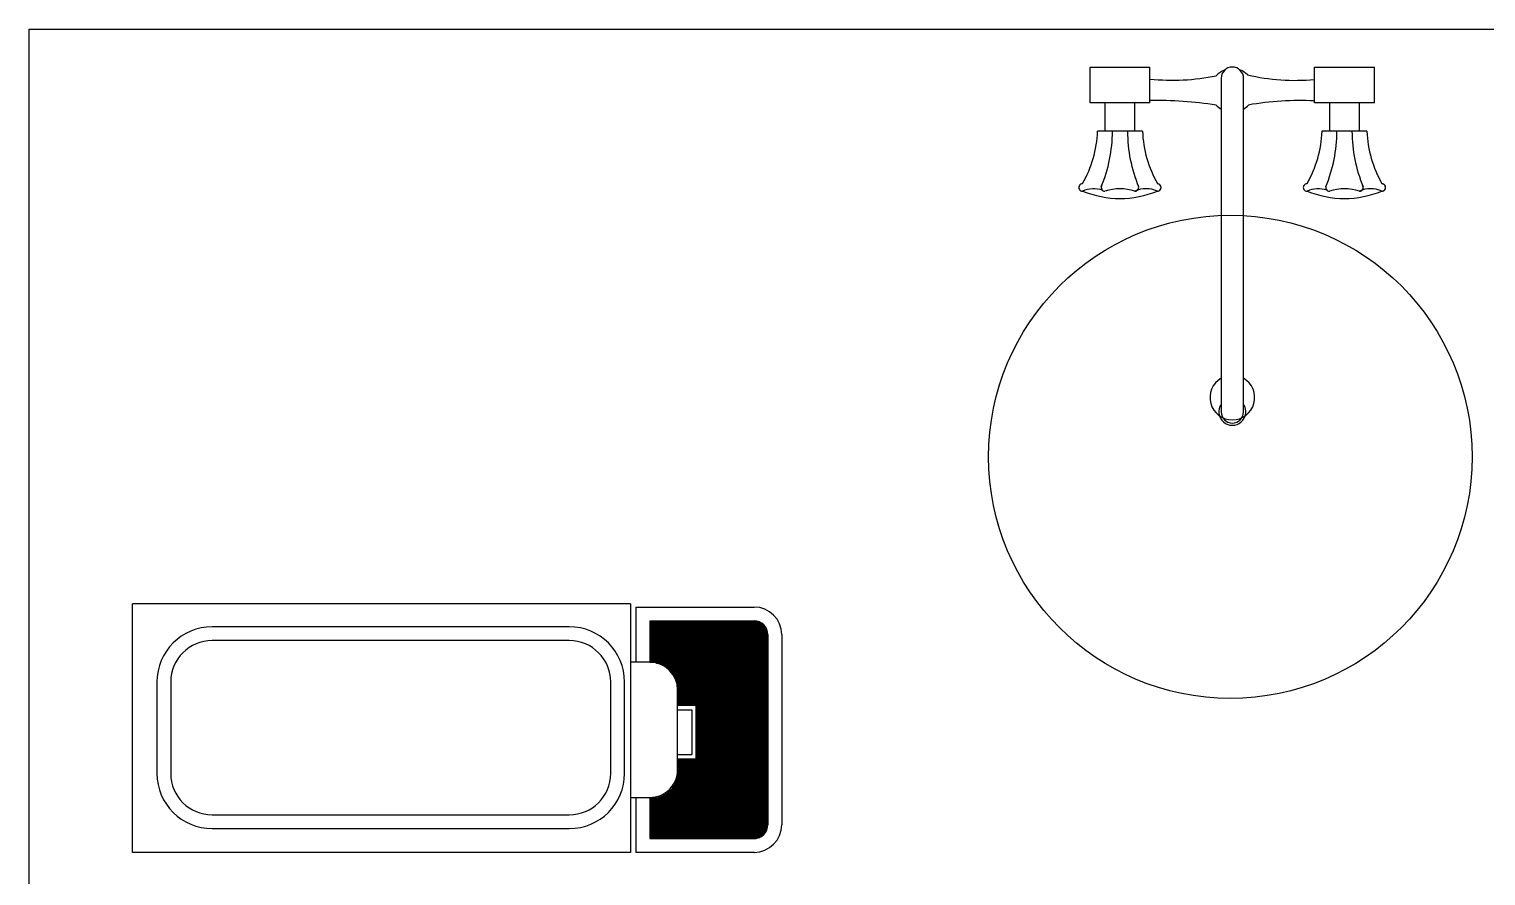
# Model space of a CAD drawing. Header units: inches. Extents: x 17051 to 22421, y 40046 to 42546.
# Drawn here: x 17051 to 18106, y 41933 to 42546 of the extents above; entities that cross this region are included whole.
import ezdxf

# ---------------------------------------------------------------- set-up
doc = ezdxf.new("R2010")
doc.units = ezdxf.units.IN
doc.header["$MEASUREMENT"] = 0
doc.layers.add('freecads.com', color=7, linetype='Continuous')

msp = doc.modelspace()

# ---------------------------------------------------------------- linework, layer by layer
at = {"layer": 'freecads.com', "ltscale": 50}
for p, q in [((17051.4, 42546.3), (21911.4, 42546.3)), ((17051.4, 40046.3), (17051.4, 42546.3))]:
    msp.add_line(p, q, dxfattribs=at)
at = {"layer": 'freecads.com'}
for p, q in [((17819.4, 42518.7), (17862.7, 42518.7)), ((17819.4, 42493), (17819.4, 42518.7)), ((17862.7, 42493), (17862.7, 42518.7)), ((17914.2, 42510.7), (17914.2, 42269.1)), ((17930.5, 42269.1), (17930.5, 42510.7)), ((17981.9, 42493), (17981.9, 42518.8)), ((17981.9, 42518.8), (18025.2, 42518.8)), ((18025.2, 42493), (18025.2, 42518.8)), ((17862.7, 42493), (17819.4, 42493)), ((17830.2, 42493), (17830.2, 42472.3)), ((17851.9, 42472.3), (17851.9, 42493)), ((18025.2, 42493), (17981.9, 42493)), ((17992.7, 42493), (17992.7, 42472.3)), ((18014.4, 42472.3), (18014.4, 42493)), ((17857.3, 42472.3), (17824.8, 42472.3)), ((18019.8, 42472.3), (17987.3, 42472.3)), ((17126.2, 41950), (17126.2, 42130)), ((17486.8, 42130), (17126.2, 42130)), ((17486.8, 42130), (17486.8, 41950)), ((17490.6, 42127.7), (17490.6, 42087.7)), ((17490.6, 42127.7), (17576.2, 42127.7)), ((17442.4, 42113.4), (17183.9, 42113.4)), ((17500.6, 42117.7), (17500.6, 42087.7)), ((17500.6, 42117.7), (17576.2, 42117.7)), ((17500.6, 42117.2), (17579.2, 42117.2)), ((17500.6, 42116.4), (17581.1, 42116.4)), ((17500.6, 42115.6), (17582.3, 42115.6)), ((17500.6, 42114.8), (17583.2, 42114.8)), ((17500.6, 42114), (17583.9, 42114)), ((17500.6, 42113.2), (17584.5, 42113.2)), ((17500.6, 42112.5), (17585, 42112.5)), ((17500.6, 42111.7), (17585.4, 42111.7)), ((17500.6, 42110.9), (17585.7, 42110.9)), ((17500.6, 42110.1), (17585.9, 42110.1)), ((17500.6, 42109.3), (17586.1, 42109.3)), ((17500.6, 42108.5), (17586.2, 42108.5)), ((17501.3, 42087.7), (17501.3, 42117.7)), ((17504.5, 42087.3), (17504.5, 42117.7)), ((17507.6, 42086.4), (17507.6, 42117.7)), ((17510.8, 42085), (17510.8, 42117.7)), ((17514, 42082.8), (17514, 42117.7)), ((17517.2, 42079.5), (17517.2, 42117.7)), ((17520.3, 42073.6), (17520.3, 42117.7)), ((17523.5, 42056.3), (17523.5, 42117.7)), ((17526.7, 42056.3), (17526.7, 42117.7)), ((17529.9, 42056.3), (17529.9, 42117.7)), ((17533, 42056.3), (17533, 42117.7)), ((17536.2, 41960), (17536.2, 42117.7)), ((17539.4, 41960), (17539.4, 42117.7)), ((17542.6, 41960), (17542.6, 42117.7)), ((17545.7, 41960), (17545.7, 42117.7)), ((17548.9, 41960), (17548.9, 42117.7)), ((17552.1, 41960), (17552.1, 42117.7)), ((17555.3, 41960), (17555.3, 42117.7)), ((17558.4, 41960), (17558.4, 42117.7)), ((17561.6, 41960), (17561.6, 42117.7)), ((17564.8, 41960), (17564.8, 42117.7)), ((17568, 41960), (17568, 42117.7)), ((17571.1, 41960), (17571.1, 42117.7)), ((17574.3, 41960), (17574.3, 42117.7)), ((17577.5, 41960), (17577.5, 42117.6)), ((17580.7, 41961), (17580.7, 42116.6)), ((17583.8, 41963.5), (17583.8, 42114.2)), ((17442.4, 42103.4), (17183.9, 42103.4)), ((17500.6, 42107.7), (17586.2, 42107.7)), ((17500.6, 42106.9), (17586.2, 42106.9)), ((17500.6, 42106.1), (17586.2, 42106.1)), ((17500.6, 42105.3), (17586.2, 42105.3)), ((17500.6, 42104.5), (17586.2, 42104.5)), ((17500.6, 42103.7), (17586.2, 42103.7)), ((17500.6, 42102.9), (17586.2, 42102.9)), ((17500.6, 42102.1), (17586.2, 42102.1)), ((17500.6, 42101.3), (17586.2, 42101.3)), ((17500.6, 42100.5), (17586.2, 42100.5)), ((17500.6, 42099.8), (17586.2, 42099.8)), ((17500.6, 42099), (17586.2, 42099)), ((17500.6, 42098.2), (17586.2, 42098.2)), ((17500.6, 42097.4), (17586.2, 42097.4)), ((17586.2, 42107.7), (17586.2, 41970)), ((17596.2, 42107.7), (17596.2, 41970)), ((17500.8, 42087.7), (17486.8, 42087.7)), ((17500.6, 42096.6), (17586.2, 42096.6)), ((17500.6, 42095.8), (17586.2, 42095.8)), ((17500.6, 42095), (17586.2, 42095)), ((17500.6, 42094.2), (17586.2, 42094.2)), ((17500.6, 42093.4), (17586.2, 42093.4)), ((17500.6, 42092.6), (17586.2, 42092.6)), ((17500.7, 42091.8), (17586.2, 42091.8)), ((17500.7, 42091), (17586.2, 42091)), ((17500.7, 42090.2), (17586.2, 42090.2)), ((17500.7, 42089.4), (17586.2, 42089.4)), ((17500.8, 42088.6), (17586.2, 42088.6)), ((17500.8, 42087.8), (17586.2, 42087.8)), ((17505.6, 42087.1), (17586.2, 42087.1)), ((17508.1, 42086.3), (17586.2, 42086.3)), ((17509.9, 42085.5), (17586.2, 42085.5)), ((17511.3, 42084.7), (17586.2, 42084.7)), ((17512.5, 42083.9), (17586.2, 42083.9)), ((17513.6, 42083.1), (17586.2, 42083.1)), ((17514.5, 42082.3), (17586.2, 42082.3)), ((17515.4, 42081.5), (17586.2, 42081.5)), ((17516.1, 42080.7), (17586.2, 42080.7)), ((17516.8, 42079.9), (17586.2, 42079.9)), ((17517.4, 42079.1), (17586.2, 42079.1)), ((17518, 42078.3), (17586.2, 42078.3)), ((17518.5, 42077.5), (17586.2, 42077.5)), ((17518.9, 42076.7), (17586.2, 42076.7)), ((17143.9, 42073.4), (17143.9, 42007.2)), ((17153.9, 42073.4), (17153.9, 42007.2)), ((17472.4, 42007.2), (17472.4, 42073.4)), ((17482.4, 42007.2), (17482.4, 42073.4)), ((17519.4, 42075.9), (17586.2, 42075.9)), ((17519.7, 42075.1), (17586.2, 42075.1)), ((17520.1, 42074.4), (17586.2, 42074.4)), ((17520.4, 42073.6), (17586.2, 42073.6)), ((17520.6, 42072.8), (17586.2, 42072.8)), ((17520.8, 42072), (17586.2, 42072)), ((17520.8, 42071.2), (17586.2, 42071.2)), ((17520.8, 42070.4), (17586.2, 42070.4)), ((17520.8, 42069.6), (17586.2, 42069.6)), ((17520.8, 42068.8), (17586.2, 42068.8)), ((17520.8, 42068), (17586.2, 42068)), ((17520.8, 42009.7), (17520.8, 42067.7)), ((17520.8, 42067.2), (17586.2, 42067.2)), ((17520.8, 42066.4), (17586.2, 42066.4)), ((17520.8, 42065.6), (17586.2, 42065.6)), ((17520.8, 42064.8), (17586.2, 42064.8)), ((17520.8, 42064), (17586.2, 42064)), ((17520.8, 42063.2), (17586.2, 42063.2)), ((17520.8, 42062.4), (17586.2, 42062.4)), ((17520.8, 42061.7), (17586.2, 42061.7)), ((17520.8, 42060.9), (17586.2, 42060.9)), ((17520.8, 42060.1), (17586.2, 42060.1)), ((17520.8, 42059.3), (17586.2, 42059.3)), ((17520.8, 42058.5), (17586.2, 42058.5)), ((17520.8, 42057.7), (17586.2, 42057.7)), ((17520.8, 42056.9), (17586.2, 42056.9)), ((17534.2, 42056.3), (17520.8, 42056.3)), ((17534.2, 42017.7), (17534.2, 42056.3)), ((17534.2, 42056.1), (17586.2, 42056.1)), ((17534.2, 42055.3), (17586.2, 42055.3)), ((17531.3, 42053), (17520.8, 42053)), ((17531.3, 42020.8), (17531.3, 42053)), ((17534.2, 42054.5), (17586.2, 42054.5)), ((17534.2, 42053.7), (17586.2, 42053.7)), ((17534.2, 42052.9), (17586.2, 42052.9)), ((17534.2, 42052.1), (17586.2, 42052.1)), ((17534.2, 42051.3), (17586.2, 42051.3)), ((17534.2, 42050.5), (17586.2, 42050.5)), ((17534.2, 42049.7), (17586.2, 42049.7)), ((17534.2, 42049), (17586.2, 42049)), ((17534.2, 42048.2), (17586.2, 42048.2)), ((17534.2, 42047.4), (17586.2, 42047.4)), ((17534.2, 42046.6), (17586.2, 42046.6)), ((17534.2, 42045.8), (17586.2, 42045.8)), ((17534.2, 42045), (17586.2, 42045)), ((17534.2, 42044.2), (17586.2, 42044.2)), ((17534.2, 42043.4), (17586.2, 42043.4)), ((17534.2, 42042.6), (17586.2, 42042.6)), ((17534.2, 42041.8), (17586.2, 42041.8)), ((17534.2, 42041), (17586.2, 42041)), ((17534.2, 42040.2), (17586.2, 42040.2)), ((17534.2, 42039.4), (17586.2, 42039.4)), ((17534.2, 42038.6), (17586.2, 42038.6)), ((17534.2, 42037.8), (17586.2, 42037.8)), ((17534.2, 42037), (17586.2, 42037)), ((17534.2, 42036.3), (17586.2, 42036.3)), ((17534.2, 42035.5), (17586.2, 42035.5)), ((17534.2, 42034.7), (17586.2, 42034.7)), ((17534.2, 42033.9), (17586.2, 42033.9)), ((17534.2, 42033.1), (17586.2, 42033.1)), ((17534.2, 42032.3), (17586.2, 42032.3)), ((17534.2, 42031.5), (17586.2, 42031.5)), ((17534.2, 42030.7), (17586.2, 42030.7)), ((17534.2, 42029.9), (17586.2, 42029.9)), ((17534.2, 42029.1), (17586.2, 42029.1)), ((17534.2, 42028.3), (17586.2, 42028.3)), ((17534.2, 42027.5), (17586.2, 42027.5)), ((17534.2, 42026.7), (17586.2, 42026.7)), ((17534.2, 42025.9), (17586.2, 42025.9)), ((17534.2, 42025.1), (17586.2, 42025.1)), ((17534.2, 42024.3), (17586.2, 42024.3)), ((17534.2, 42023.6), (17586.2, 42023.6)), ((17520.8, 42020.8), (17531.3, 42020.8)), ((17520.8, 42017.7), (17534.2, 42017.7)), ((17520.8, 42017.2), (17586.2, 42017.2)), ((17520.8, 42016.4), (17586.2, 42016.4)), ((17520.8, 42015.6), (17586.2, 42015.6)), ((17520.8, 42014.8), (17586.2, 42014.8)), ((17520.8, 42014), (17586.2, 42014)), ((17520.8, 42013.2), (17586.2, 42013.2)), ((17523.5, 41960), (17523.5, 42017.7)), ((17526.7, 41960), (17526.7, 42017.7)), ((17529.9, 41960), (17529.9, 42017.7)), ((17533, 41960), (17533, 42017.7)), ((17534.2, 42022.8), (17586.2, 42022.8)), ((17534.2, 42022), (17586.2, 42022)), ((17534.2, 42021.2), (17586.2, 42021.2)), ((17534.2, 42020.4), (17586.2, 42020.4)), ((17534.2, 42019.6), (17586.2, 42019.6)), ((17534.2, 42018.8), (17586.2, 42018.8)), ((17534.2, 42018), (17586.2, 42018)), ((17520, 42002.9), (17586.2, 42002.9)), ((17520.2, 42003.7), (17586.2, 42003.7)), ((17520.3, 41960), (17520.3, 42004.1)), ((17520.4, 42004.5), (17586.2, 42004.5)), ((17520.6, 42005.3), (17586.2, 42005.3)), ((17520.7, 42006.1), (17586.2, 42006.1)), ((17520.8, 42012.4), (17586.2, 42012.4)), ((17520.8, 42011.6), (17586.2, 42011.6)), ((17520.8, 42010.9), (17586.2, 42010.9)), ((17520.8, 42010.1), (17586.2, 42010.1)), ((17520.8, 42009.3), (17586.2, 42009.3)), ((17520.8, 42007.7), (17586.2, 42007.7)), ((17520.8, 42006.9), (17586.2, 42006.9)), ((17520.9, 42008.5), (17586.2, 42008.5)), ((17510.7, 41991.8), (17586.2, 41991.8)), ((17510.8, 41960), (17510.8, 41991.9)), ((17512.1, 41992.6), (17586.2, 41992.6)), ((17513.2, 41993.4), (17586.2, 41993.4)), ((17514, 41960), (17514, 41994)), ((17514.2, 41994.2), (17586.2, 41994.2)), ((17515.1, 41995), (17586.2, 41995)), ((17515.9, 41995.8), (17586.2, 41995.8)), ((17516.6, 41996.6), (17586.2, 41996.6)), ((17517.2, 41997.4), (17586.2, 41997.4)), ((17517.2, 41960), (17517.2, 41997.3)), ((17517.7, 41998.2), (17586.2, 41998.2)), ((17518.2, 41998.9), (17586.2, 41998.9)), ((17518.7, 41999.7), (17586.2, 41999.7)), ((17519.1, 42000.5), (17586.2, 42000.5)), ((17519.4, 42001.3), (17586.2, 42001.3)), ((17519.7, 42002.1), (17586.2, 42002.1)), ((17486.8, 41989.7), (17500.8, 41989.7)), ((17490.6, 41989.7), (17490.6, 41950)), ((17500.6, 41989.7), (17500.6, 41960)), ((17500.6, 41989.4), (17586.2, 41989.4)), ((17500.6, 41988.6), (17586.2, 41988.6)), ((17500.6, 41987.8), (17586.2, 41987.8)), ((17500.6, 41987), (17586.2, 41987)), ((17500.6, 41986.2), (17586.2, 41986.2)), ((17500.6, 41985.5), (17586.2, 41985.5)), ((17500.6, 41984.7), (17586.2, 41984.7)), ((17500.6, 41983.9), (17586.2, 41983.9)), ((17500.6, 41983.1), (17586.2, 41983.1)), ((17500.6, 41982.3), (17586.2, 41982.3)), ((17500.6, 41981.5), (17586.2, 41981.5)), ((17501.3, 41960), (17501.3, 41989.7)), ((17504.5, 41960), (17504.5, 41989.9)), ((17506.4, 41990.2), (17586.2, 41990.2)), ((17507.6, 41960), (17507.6, 41990.6)), ((17508.9, 41991), (17586.2, 41991)), ((17183.9, 41977.2), (17442.4, 41977.2)), ((17500.6, 41980.7), (17586.2, 41980.7)), ((17500.6, 41979.9), (17586.2, 41979.9)), ((17500.6, 41979.1), (17586.2, 41979.1)), ((17500.6, 41978.3), (17586.2, 41978.3)), ((17500.6, 41977.5), (17586.2, 41977.5)), ((17500.6, 41976.7), (17586.2, 41976.7)), ((17500.6, 41975.9), (17586.2, 41975.9)), ((17500.6, 41975.1), (17586.2, 41975.1)), ((17500.6, 41974.3), (17586.2, 41974.3)), ((17500.6, 41973.5), (17586.2, 41973.5)), ((17500.6, 41972.8), (17586.2, 41972.8)), ((17500.6, 41972), (17586.2, 41972)), ((17500.6, 41971.2), (17586.2, 41971.2)), ((17183.9, 41967.2), (17442.4, 41967.2)), ((17500.6, 41970.4), (17586.2, 41970.4)), ((17500.6, 41969.6), (17586.2, 41969.6)), ((17500.6, 41968.8), (17586.2, 41968.8)), ((17500.6, 41968), (17586, 41968)), ((17500.6, 41967.2), (17585.8, 41967.2)), ((17500.6, 41966.4), (17585.6, 41966.4)), ((17500.6, 41965.6), (17585.2, 41965.6)), ((17500.6, 41964.8), (17584.8, 41964.8)), ((17500.6, 41964), (17584.3, 41964)), ((17500.6, 41963.2), (17583.6, 41963.2)), ((17500.6, 41962.4), (17582.8, 41962.4)), ((17500.6, 41961.6), (17581.8, 41961.6)), ((17500.6, 41960.8), (17580.4, 41960.8)), ((17486.8, 41950), (17126.2, 41950)), ((17576.2, 41950), (17490.6, 41950)), ((17500.6, 41960.1), (17577.6, 41960.1)), ((17576.2, 41960), (17500.6, 41960))]:
    msp.add_line(p, q, dxfattribs=at)
msp.add_circle((17921, 42236.5), 175, dxfattribs=at)
for centre, radius, start, end in [((17879, 42664.7), 155.4, 264.0039, 281.7771), ((17922.4, 42501.9), 15.8, 110.4971, 137.7833), ((17922.4, 42510.7), 8.13, 0, 180), ((17922.4, 42501.9), 15.8, 45.3389, 69.7888), ((17967.9, 42661.5), 152.3, 256.9207, 275.2576), ((17867, 42201.1), 293.5, 81.4404, 90.8365), ((17922.4, 42501.9), 15.8, 222.2167, 238.8995), ((17922.4, 42501.9), 15.8, 300.9146, 317.7833), ((17971.4, 42279.7), 214.9, 87.2001, 100.0091), ((17741.9, 42475.5), 83, 330.3142, 357.7951), ((17732, 42472.3), 103.6, 337.2328, 0), ((17950.1, 42472.3), 103.6, 180, 202.7672), ((17940.3, 42475.5), 83, 182.2049, 209.6858), ((17904.4, 42475.5), 83, 330.3142, 357.7951), ((17894.5, 42472.3), 103.6, 337.2328, 0), ((18112.6, 42472.3), 103.6, 180, 202.7672), ((18102.8, 42475.5), 83, 182.2049, 209.6858), ((17814, 42431.6), 2.71, 89.9995, 270.0005), ((17822.1, 42410.3), 20.3, 71.8659, 113.5743), ((17841.1, 42493.9), 70.3, 247.3536, 292.6464), ((17830.2, 42431.6), 2.71, 146.4257, 270.0005), ((17841.1, 42397.1), 33.6, 71.2127, 108.7873), ((17851.9, 42431.6), 2.71, 269.9995, 33.5743), ((17860, 42410.3), 20.4, 66.481, 113.519), ((17868.1, 42431.6), 2.71, 269.9995, 90.0005), ((17868.1, 42431.6), 2.71, 270, 90), ((17976.5, 42431.6), 2.71, 89.9995, 270.0005), ((17984.6, 42410.3), 20.3, 71.8659, 113.5743), ((18003.6, 42493.9), 70.3, 247.3536, 292.6464), ((17992.7, 42431.6), 2.71, 146.4257, 270.0005), ((18003.6, 42397.1), 33.6, 71.2127, 108.7873), ((18014.4, 42431.6), 2.71, 269.9995, 33.5743), ((18022.5, 42410.3), 20.4, 66.481, 113.519), ((18030.6, 42431.6), 2.71, 270, 90), ((18030.6, 42431.6), 2.71, 269.9995, 90.0005), ((17922.4, 42279.4), 16.2, 120, 60), ((17922.4, 42269.1), 9.75, 146.4427, 33.5573), ((17922.4, 42269.1), 8.12, 180, 0), ((17576.2, 42107.7), 20, 0, 90), ((17183.9, 42073.4), 40, 90, 180), ((17442.4, 42073.4), 40, 0, 90), ((17576.2, 42107.7), 10, 0, 90), ((17183.9, 42073.4), 30, 90, 180), ((17442.4, 42073.4), 30, 0, 90), ((17500.8, 42067.7), 20, 0, 90), ((17183.9, 42007.2), 40, 180, 270), ((17183.9, 42007.2), 30, 180, 270), ((17442.4, 42007.2), 40, 270, 0), ((17442.4, 42007.2), 30, 270, 0), ((17501, 42009.6), 19.8, 268.9659, 0.5427), ((17576.2, 41970), 20, 270, 0), ((17576.2, 41970), 10, 270, 0)]:
    msp.add_arc(centre, radius, start, end, dxfattribs=at)

doc.saveas('drawing.dxf')
